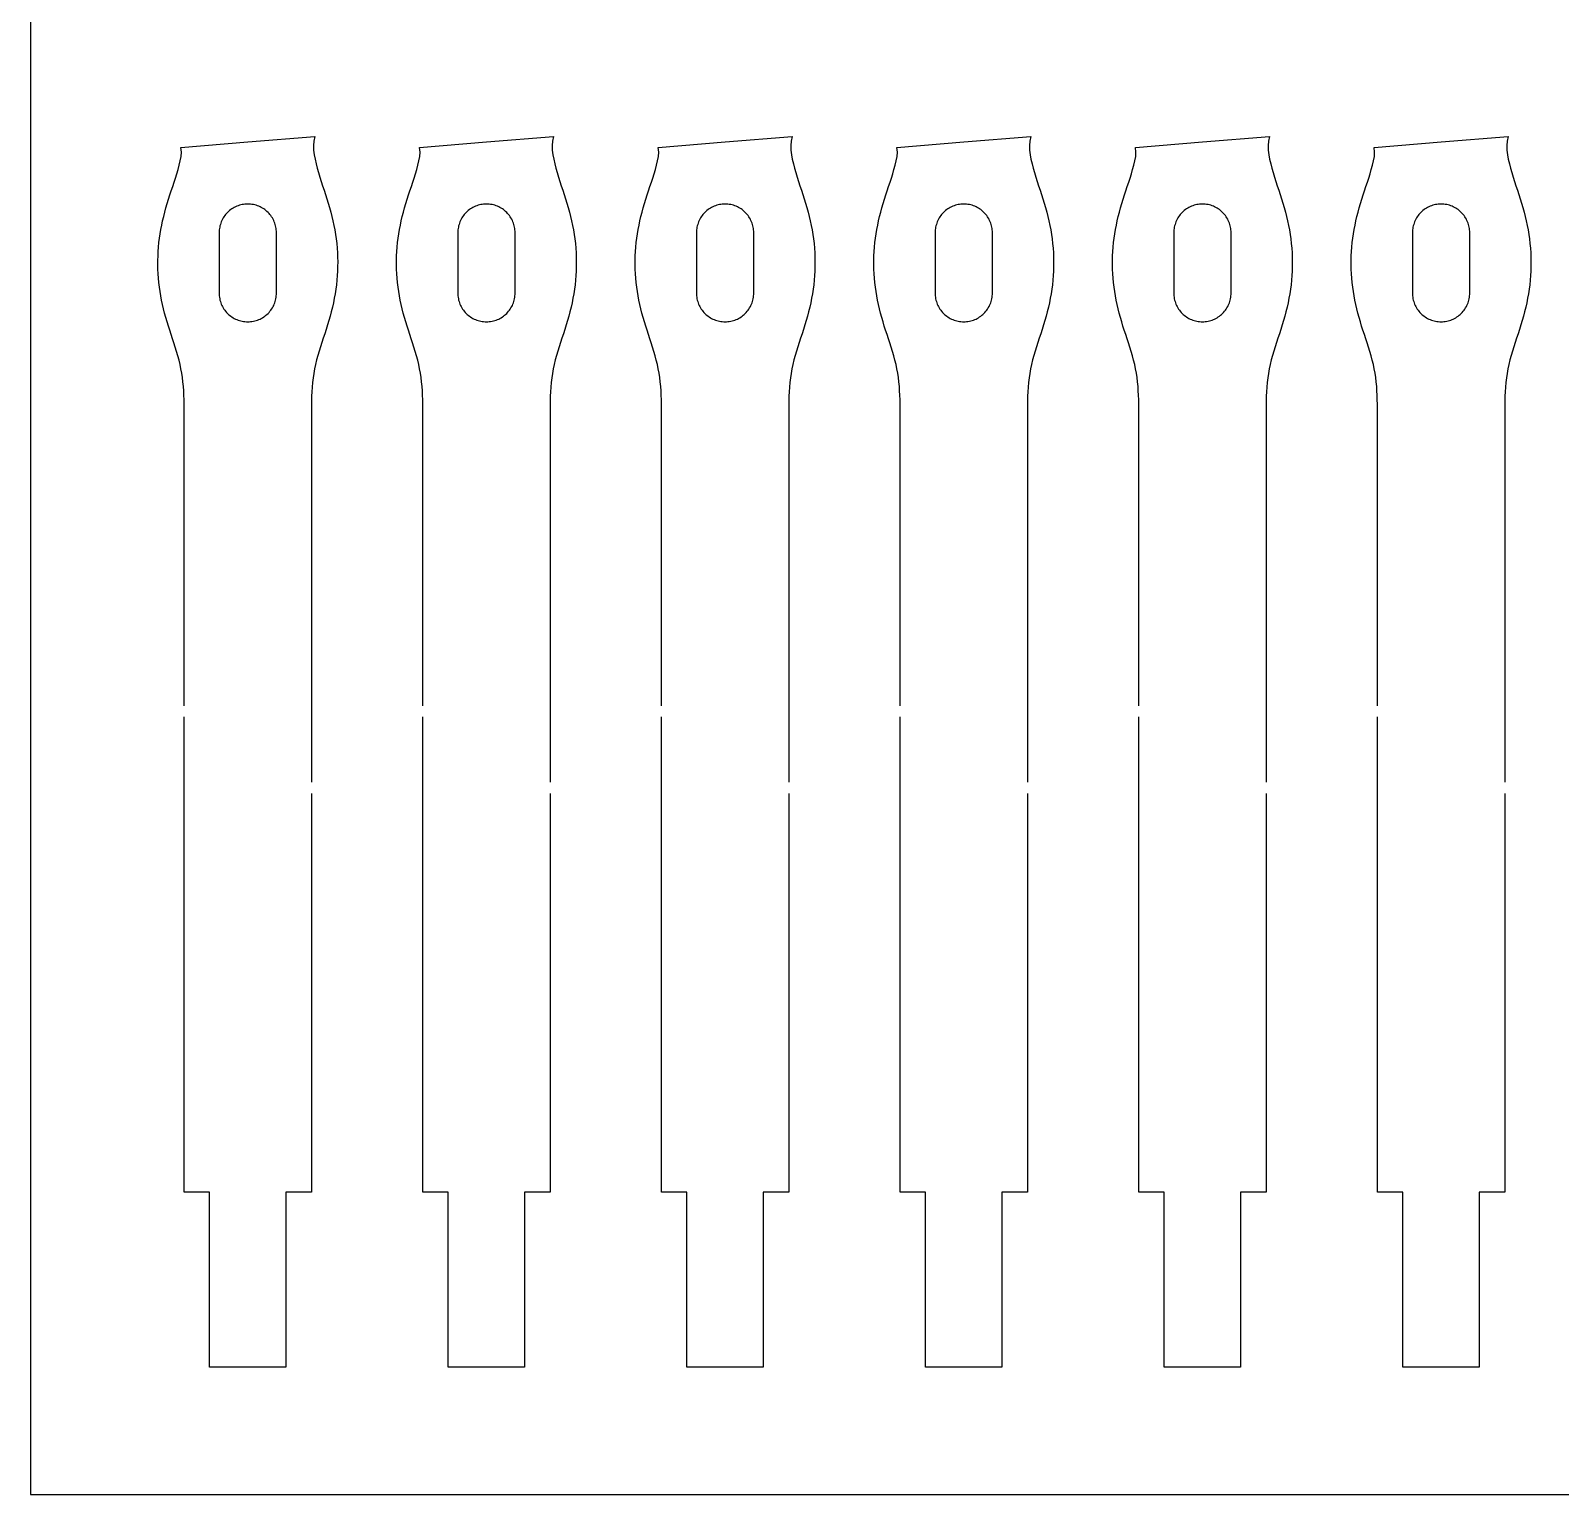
# Model space of a CAD drawing. Header units: millimetres. Extents: x 0 to 340, y 0 to 100.
# Drawn here: x 0 to 48.08, y 0 to 46 of the extents above; entities that cross this region are included whole.
import ezdxf

# ---------------------------------------------------------------- set-up
doc = ezdxf.new("R2010")
doc.units = ezdxf.units.MM
doc.layers.add('CUT_red', color=1, linetype='Continuous', true_color=0xff0000)
doc.layers.add('REF_delete', color=7, linetype='Continuous')

msp = doc.modelspace()

# ---------------------------------------------------------------- linework, layer by layer
at = {"layer": 'CUT_red', "true_color": 0xff0000}
for points in [[(4.825, 24.78), (4.825, 34.12), (4.824, 34.26), (4.822, 34.4), (4.818, 34.54), (4.811, 34.679), (4.802, 34.819), (4.789, 34.958), (4.772, 35.097), (4.751, 35.236), (4.726, 35.373), (4.697, 35.51), (4.664, 35.646), (4.628, 35.782), (4.589, 35.916), (4.547, 36.049), (4.503, 36.183), (4.459, 36.315), (4.415, 36.448), (4.371, 36.581), (4.329, 36.714), (4.288, 36.848), (4.249, 36.983), (4.212, 37.118), (4.178, 37.253), (4.146, 37.39), (4.117, 37.527), (4.092, 37.664), (4.069, 37.802), (4.049, 37.941), (4.033, 38.08), (4.02, 38.219), (4.01, 38.359), (4.003, 38.499), (4, 38.639), (4, 38.779), (4.004, 38.919), (4.011, 39.058), (4.021, 39.198), (4.035, 39.337), (4.051, 39.476), (4.071, 39.615), (4.095, 39.753), (4.121, 39.89), (4.15, 40.027), (4.182, 40.163), (4.217, 40.299), (4.254, 40.434), (4.293, 40.568), (4.334, 40.702), (4.377, 40.835), (4.42, 40.968), (4.465, 41.101), (4.509, 41.234), (4.552, 41.367), (4.594, 41.501), (4.633, 41.635), (4.669, 41.77), (4.701, 41.906), (4.728, 42.044), (4.738, 42.183), (4.719, 42.324), (6.825, 42.5), (8.931, 42.676), (8.9, 42.529), (8.889, 42.384), (8.894, 42.24), (8.912, 42.097), (8.938, 41.956), (8.971, 41.815), (9.006, 41.675), (9.046, 41.537), (9.088, 41.399), (9.132, 41.262), (9.178, 41.125), (9.223, 40.988), (9.268, 40.851), (9.312, 40.714), (9.355, 40.576), (9.395, 40.438), (9.434, 40.299), (9.469, 40.16), (9.502, 40.019), (9.532, 39.878), (9.558, 39.737), (9.582, 39.594), (9.602, 39.452), (9.619, 39.308), (9.632, 39.165), (9.642, 39.021), (9.648, 38.877), (9.65, 38.733), (9.649, 38.589), (9.645, 38.445), (9.637, 38.301), (9.625, 38.157), (9.61, 38.014), (9.592, 37.871), (9.57, 37.729), (9.544, 37.587), (9.516, 37.445), (9.484, 37.305), (9.45, 37.165), (9.413, 37.025), (9.374, 36.887), (9.332, 36.749), (9.289, 36.611), (9.244, 36.474), (9.199, 36.338), (9.153, 36.201), (9.108, 36.064), (9.065, 35.926), (9.024, 35.788), (8.987, 35.649), (8.953, 35.509), (8.923, 35.368), (8.897, 35.226), (8.876, 35.083), (8.86, 34.94), (8.847, 34.797), (8.837, 34.653), (8.831, 34.509), (8.827, 34.365), (8.826, 34.221), (8.825, 23.36), (8.825, 22.38)], [(12.325, 24.78), (12.325, 34.12), (12.324, 34.26), (12.322, 34.4), (12.318, 34.54), (12.311, 34.679), (12.302, 34.819), (12.289, 34.958), (12.272, 35.097), (12.251, 35.236), (12.226, 35.373), (12.197, 35.51), (12.164, 35.646), (12.128, 35.782), (12.089, 35.916), (12.047, 36.049), (12.003, 36.183), (11.959, 36.315), (11.915, 36.448), (11.871, 36.581), (11.829, 36.714), (11.788, 36.848), (11.749, 36.983), (11.712, 37.118), (11.678, 37.253), (11.646, 37.39), (11.617, 37.527), (11.592, 37.664), (11.569, 37.802), (11.549, 37.941), (11.533, 38.08), (11.52, 38.219), (11.51, 38.359), (11.503, 38.499), (11.5, 38.639), (11.5, 38.779), (11.504, 38.919), (11.511, 39.058), (11.521, 39.198), (11.535, 39.337), (11.551, 39.476), (11.571, 39.615), (11.595, 39.753), (11.621, 39.89), (11.65, 40.027), (11.682, 40.163), (11.717, 40.299), (11.754, 40.434), (11.793, 40.568), (11.834, 40.702), (11.877, 40.835), (11.92, 40.968), (11.965, 41.101), (12.009, 41.234), (12.052, 41.367), (12.094, 41.501), (12.133, 41.635), (12.169, 41.77), (12.201, 41.906), (12.228, 42.044), (12.238, 42.183), (12.219, 42.324), (14.325, 42.5), (16.431, 42.676), (16.4, 42.529), (16.389, 42.384), (16.394, 42.24), (16.412, 42.097), (16.438, 41.956), (16.471, 41.815), (16.506, 41.675), (16.546, 41.537), (16.588, 41.399), (16.632, 41.262), (16.678, 41.125), (16.723, 40.988), (16.768, 40.851), (16.812, 40.714), (16.855, 40.576), (16.895, 40.438), (16.934, 40.299), (16.969, 40.16), (17.002, 40.019), (17.032, 39.878), (17.058, 39.737), (17.082, 39.594), (17.102, 39.452), (17.119, 39.308), (17.132, 39.165), (17.142, 39.021), (17.148, 38.877), (17.15, 38.733), (17.149, 38.589), (17.145, 38.445), (17.137, 38.301), (17.125, 38.157), (17.11, 38.014), (17.092, 37.871), (17.07, 37.729), (17.044, 37.587), (17.016, 37.445), (16.984, 37.305), (16.95, 37.165), (16.913, 37.025), (16.874, 36.887), (16.832, 36.749), (16.789, 36.611), (16.744, 36.474), (16.699, 36.338), (16.653, 36.201), (16.608, 36.064), (16.565, 35.926), (16.524, 35.788), (16.487, 35.649), (16.453, 35.509), (16.423, 35.368), (16.397, 35.226), (16.376, 35.083), (16.36, 34.94), (16.347, 34.797), (16.337, 34.653), (16.331, 34.509), (16.327, 34.365), (16.326, 34.221), (16.325, 23.36), (16.325, 22.38)], [(19.825, 24.78), (19.825, 34.12), (19.824, 34.26), (19.822, 34.4), (19.818, 34.54), (19.811, 34.679), (19.802, 34.819), (19.789, 34.958), (19.772, 35.097), (19.751, 35.236), (19.726, 35.373), (19.697, 35.51), (19.664, 35.646), (19.628, 35.782), (19.589, 35.916), (19.547, 36.049), (19.503, 36.183), (19.459, 36.315), (19.415, 36.448), (19.371, 36.581), (19.329, 36.714), (19.288, 36.848), (19.249, 36.983), (19.212, 37.118), (19.178, 37.253), (19.146, 37.39), (19.117, 37.527), (19.092, 37.664), (19.069, 37.802), (19.049, 37.941), (19.033, 38.08), (19.02, 38.219), (19.01, 38.359), (19.003, 38.499), (19, 38.639), (19, 38.779), (19.004, 38.919), (19.011, 39.058), (19.021, 39.198), (19.035, 39.337), (19.051, 39.476), (19.071, 39.615), (19.095, 39.753), (19.121, 39.89), (19.15, 40.027), (19.182, 40.163), (19.217, 40.299), (19.254, 40.434), (19.293, 40.568), (19.334, 40.702), (19.377, 40.835), (19.42, 40.968), (19.465, 41.101), (19.509, 41.234), (19.552, 41.367), (19.594, 41.501), (19.633, 41.635), (19.669, 41.77), (19.701, 41.906), (19.728, 42.044), (19.738, 42.183), (19.719, 42.324), (21.825, 42.5), (23.931, 42.676), (23.9, 42.529), (23.889, 42.384), (23.894, 42.24), (23.912, 42.097), (23.938, 41.956), (23.971, 41.815), (24.006, 41.675), (24.046, 41.537), (24.088, 41.399), (24.132, 41.262), (24.178, 41.125), (24.223, 40.988), (24.268, 40.851), (24.312, 40.714), (24.355, 40.576), (24.395, 40.438), (24.434, 40.299), (24.469, 40.16), (24.502, 40.019), (24.532, 39.878), (24.558, 39.737), (24.582, 39.594), (24.602, 39.452), (24.619, 39.308), (24.632, 39.165), (24.642, 39.021), (24.648, 38.877), (24.65, 38.733), (24.649, 38.589), (24.645, 38.445), (24.637, 38.301), (24.625, 38.157), (24.61, 38.014), (24.592, 37.871), (24.57, 37.729), (24.544, 37.587), (24.516, 37.445), (24.484, 37.305), (24.45, 37.165), (24.413, 37.025), (24.374, 36.887), (24.332, 36.749), (24.289, 36.611), (24.244, 36.474), (24.199, 36.338), (24.153, 36.201), (24.108, 36.064), (24.065, 35.926), (24.024, 35.788), (23.987, 35.649), (23.953, 35.509), (23.923, 35.368), (23.897, 35.226), (23.876, 35.083), (23.86, 34.94), (23.847, 34.797), (23.837, 34.653), (23.831, 34.509), (23.827, 34.365), (23.826, 34.221), (23.825, 23.36), (23.825, 22.38)], [(27.325, 24.78), (27.325, 34.12), (27.324, 34.26), (27.322, 34.4), (27.318, 34.54), (27.311, 34.679), (27.302, 34.819), (27.289, 34.958), (27.272, 35.097), (27.251, 35.236), (27.226, 35.373), (27.197, 35.51), (27.164, 35.646), (27.128, 35.782), (27.089, 35.916), (27.047, 36.049), (27.003, 36.183), (26.959, 36.315), (26.915, 36.448), (26.871, 36.581), (26.829, 36.714), (26.788, 36.848), (26.749, 36.983), (26.712, 37.118), (26.678, 37.253), (26.646, 37.39), (26.617, 37.527), (26.592, 37.664), (26.569, 37.802), (26.549, 37.941), (26.533, 38.08), (26.52, 38.219), (26.51, 38.359), (26.503, 38.499), (26.5, 38.639), (26.5, 38.779), (26.504, 38.919), (26.511, 39.058), (26.521, 39.198), (26.535, 39.337), (26.551, 39.476), (26.571, 39.615), (26.595, 39.753), (26.621, 39.89), (26.65, 40.027), (26.682, 40.163), (26.717, 40.299), (26.754, 40.434), (26.793, 40.568), (26.834, 40.702), (26.877, 40.835), (26.92, 40.968), (26.965, 41.101), (27.009, 41.234), (27.052, 41.367), (27.094, 41.501), (27.133, 41.635), (27.169, 41.77), (27.201, 41.906), (27.228, 42.044), (27.238, 42.183), (27.219, 42.324), (29.325, 42.5), (31.431, 42.676), (31.4, 42.529), (31.389, 42.384), (31.394, 42.24), (31.412, 42.097), (31.438, 41.956), (31.471, 41.815), (31.506, 41.675), (31.546, 41.537), (31.588, 41.399), (31.632, 41.262), (31.678, 41.125), (31.723, 40.988), (31.768, 40.851), (31.812, 40.714), (31.855, 40.576), (31.895, 40.438), (31.934, 40.299), (31.969, 40.16), (32.002, 40.019), (32.032, 39.878), (32.058, 39.737), (32.082, 39.594), (32.102, 39.452), (32.119, 39.308), (32.132, 39.165), (32.142, 39.021), (32.148, 38.877), (32.15, 38.733), (32.149, 38.589), (32.145, 38.445), (32.137, 38.301), (32.125, 38.157), (32.11, 38.014), (32.092, 37.871), (32.07, 37.729), (32.044, 37.587), (32.016, 37.445), (31.984, 37.305), (31.95, 37.165), (31.913, 37.025), (31.874, 36.887), (31.832, 36.749), (31.789, 36.611), (31.744, 36.474), (31.699, 36.338), (31.653, 36.201), (31.608, 36.064), (31.565, 35.926), (31.524, 35.788), (31.487, 35.649), (31.453, 35.509), (31.423, 35.368), (31.397, 35.226), (31.376, 35.083), (31.36, 34.94), (31.347, 34.797), (31.337, 34.653), (31.331, 34.509), (31.327, 34.365), (31.326, 34.221), (31.325, 23.36), (31.325, 22.38)], [(34.825, 24.78), (34.825, 34.12), (34.824, 34.26), (34.822, 34.4), (34.818, 34.54), (34.811, 34.679), (34.802, 34.819), (34.789, 34.958), (34.772, 35.097), (34.751, 35.236), (34.726, 35.373), (34.697, 35.51), (34.664, 35.646), (34.628, 35.782), (34.589, 35.916), (34.547, 36.049), (34.503, 36.183), (34.459, 36.315), (34.415, 36.448), (34.371, 36.581), (34.329, 36.714), (34.288, 36.848), (34.249, 36.983), (34.212, 37.118), (34.178, 37.253), (34.146, 37.39), (34.117, 37.527), (34.092, 37.664), (34.069, 37.802), (34.049, 37.941), (34.033, 38.08), (34.02, 38.219), (34.01, 38.359), (34.003, 38.499), (34, 38.639), (34, 38.779), (34.004, 38.919), (34.011, 39.058), (34.021, 39.198), (34.035, 39.337), (34.051, 39.476), (34.071, 39.615), (34.095, 39.753), (34.121, 39.89), (34.15, 40.027), (34.182, 40.163), (34.217, 40.299), (34.254, 40.434), (34.293, 40.568), (34.334, 40.702), (34.377, 40.835), (34.42, 40.968), (34.465, 41.101), (34.509, 41.234), (34.552, 41.367), (34.594, 41.501), (34.633, 41.635), (34.669, 41.77), (34.701, 41.906), (34.728, 42.044), (34.738, 42.183), (34.719, 42.324), (36.825, 42.5), (38.931, 42.676), (38.9, 42.529), (38.889, 42.384), (38.894, 42.24), (38.912, 42.097), (38.938, 41.956), (38.971, 41.815), (39.006, 41.675), (39.046, 41.537), (39.088, 41.399), (39.132, 41.262), (39.178, 41.125), (39.223, 40.988), (39.268, 40.851), (39.312, 40.714), (39.355, 40.576), (39.395, 40.438), (39.434, 40.299), (39.469, 40.16), (39.502, 40.019), (39.532, 39.878), (39.558, 39.737), (39.582, 39.594), (39.602, 39.452), (39.619, 39.308), (39.632, 39.165), (39.642, 39.021), (39.648, 38.877), (39.65, 38.733), (39.649, 38.589), (39.645, 38.445), (39.637, 38.301), (39.625, 38.157), (39.61, 38.014), (39.592, 37.871), (39.57, 37.729), (39.544, 37.587), (39.516, 37.445), (39.484, 37.305), (39.45, 37.165), (39.413, 37.025), (39.374, 36.887), (39.332, 36.749), (39.289, 36.611), (39.244, 36.474), (39.199, 36.338), (39.153, 36.201), (39.108, 36.064), (39.065, 35.926), (39.024, 35.788), (38.987, 35.649), (38.953, 35.509), (38.923, 35.368), (38.897, 35.226), (38.876, 35.083), (38.86, 34.94), (38.847, 34.797), (38.837, 34.653), (38.831, 34.509), (38.827, 34.365), (38.826, 34.221), (38.825, 23.36), (38.825, 22.38)], [(42.325, 24.78), (42.325, 34.12), (42.324, 34.26), (42.322, 34.4), (42.318, 34.54), (42.311, 34.679), (42.302, 34.819), (42.289, 34.958), (42.272, 35.097), (42.251, 35.236), (42.226, 35.373), (42.197, 35.51), (42.164, 35.646), (42.128, 35.782), (42.089, 35.916), (42.047, 36.049), (42.003, 36.183), (41.959, 36.315), (41.915, 36.448), (41.871, 36.581), (41.829, 36.714), (41.788, 36.848), (41.749, 36.983), (41.712, 37.118), (41.678, 37.253), (41.646, 37.39), (41.617, 37.527), (41.592, 37.664), (41.569, 37.802), (41.549, 37.941), (41.533, 38.08), (41.52, 38.219), (41.51, 38.359), (41.503, 38.499), (41.5, 38.639), (41.5, 38.779), (41.504, 38.919), (41.511, 39.058), (41.521, 39.198), (41.535, 39.337), (41.551, 39.476), (41.571, 39.615), (41.595, 39.753), (41.621, 39.89), (41.65, 40.027), (41.682, 40.163), (41.717, 40.299), (41.754, 40.434), (41.793, 40.568), (41.834, 40.702), (41.877, 40.835), (41.92, 40.968), (41.965, 41.101), (42.009, 41.234), (42.052, 41.367), (42.094, 41.501), (42.133, 41.635), (42.169, 41.77), (42.201, 41.906), (42.228, 42.044), (42.238, 42.183), (42.219, 42.324), (44.325, 42.5), (46.431, 42.676), (46.4, 42.529), (46.389, 42.384), (46.394, 42.24), (46.412, 42.097), (46.438, 41.956), (46.471, 41.815), (46.506, 41.675), (46.546, 41.537), (46.588, 41.399), (46.632, 41.262), (46.678, 41.125), (46.723, 40.988), (46.768, 40.851), (46.812, 40.714), (46.855, 40.576), (46.895, 40.438), (46.934, 40.299), (46.969, 40.16), (47.002, 40.019), (47.032, 39.878), (47.058, 39.737), (47.082, 39.594), (47.102, 39.452), (47.119, 39.308), (47.132, 39.165), (47.142, 39.021), (47.148, 38.877), (47.15, 38.733), (47.149, 38.589), (47.145, 38.445), (47.137, 38.301), (47.125, 38.157), (47.11, 38.014), (47.092, 37.871), (47.07, 37.729), (47.044, 37.587), (47.016, 37.445), (46.984, 37.305), (46.95, 37.165), (46.913, 37.025), (46.874, 36.887), (46.832, 36.749), (46.789, 36.611), (46.744, 36.474), (46.699, 36.338), (46.653, 36.201), (46.608, 36.064), (46.565, 35.926), (46.524, 35.788), (46.487, 35.649), (46.453, 35.509), (46.423, 35.368), (46.397, 35.226), (46.376, 35.083), (46.36, 34.94), (46.347, 34.797), (46.337, 34.653), (46.331, 34.509), (46.327, 34.365), (46.326, 34.221), (46.325, 23.36), (46.325, 22.38)], [(7.725, 37.75), (7.725, 39.65), (7.724, 39.694), (7.721, 39.738), (7.715, 39.782), (7.708, 39.826), (7.698, 39.869), (7.686, 39.911), (7.672, 39.953), (7.657, 39.994), (7.639, 40.035), (7.619, 40.074), (7.597, 40.113), (7.573, 40.15), (7.548, 40.186), (7.521, 40.221), (7.492, 40.254), (7.461, 40.286), (7.429, 40.317), (7.396, 40.346), (7.361, 40.373), (7.325, 40.398), (7.288, 40.422), (7.249, 40.444), (7.21, 40.464), (7.169, 40.481), (7.128, 40.497), (7.086, 40.511), (7.044, 40.523), (7.001, 40.533), (6.957, 40.54), (6.913, 40.546), (6.869, 40.549), (6.825, 40.55), (6.781, 40.549), (6.737, 40.546), (6.693, 40.54), (6.65, 40.533), (6.606, 40.523), (6.564, 40.511), (6.522, 40.497), (6.481, 40.481), (6.44, 40.464), (6.401, 40.444), (6.362, 40.422), (6.325, 40.398), (6.289, 40.373), (6.254, 40.346), (6.221, 40.317), (6.189, 40.286), (6.158, 40.254), (6.129, 40.221), (6.102, 40.186), (6.077, 40.15), (6.053, 40.113), (6.031, 40.074), (6.011, 40.035), (5.994, 39.994), (5.978, 39.953), (5.964, 39.911), (5.952, 39.869), (5.942, 39.826), (5.935, 39.782), (5.929, 39.738), (5.926, 39.694), (5.925, 39.65), (5.925, 37.75), (5.926, 37.706), (5.929, 37.662), (5.935, 37.618), (5.942, 37.574), (5.952, 37.531), (5.964, 37.489), (5.978, 37.447), (5.994, 37.406), (6.011, 37.365), (6.031, 37.326), (6.053, 37.287), (6.077, 37.25), (6.102, 37.214), (6.129, 37.179), (6.158, 37.146), (6.189, 37.114), (6.221, 37.083), (6.254, 37.054), (6.289, 37.027), (6.325, 37.002), (6.362, 36.978), (6.401, 36.956), (6.44, 36.936), (6.481, 36.919), (6.522, 36.903), (6.564, 36.889), (6.606, 36.877), (6.65, 36.867), (6.693, 36.86), (6.737, 36.854), (6.781, 36.851), (6.825, 36.85), (6.869, 36.851), (6.913, 36.854), (6.957, 36.86), (7.001, 36.867), (7.044, 36.877), (7.086, 36.889), (7.128, 36.903), (7.169, 36.919), (7.21, 36.936), (7.249, 36.956), (7.288, 36.978), (7.325, 37.002), (7.361, 37.027), (7.396, 37.054), (7.429, 37.083), (7.461, 37.114), (7.492, 37.146), (7.521, 37.179), (7.548, 37.214), (7.573, 37.25), (7.597, 37.287), (7.619, 37.326), (7.639, 37.365), (7.657, 37.406), (7.672, 37.447), (7.686, 37.489), (7.698, 37.531), (7.708, 37.574), (7.715, 37.618), (7.721, 37.662), (7.724, 37.706), (7.725, 37.75)], [(15.225, 37.75), (15.225, 39.65), (15.224, 39.694), (15.221, 39.738), (15.215, 39.782), (15.208, 39.826), (15.198, 39.869), (15.186, 39.911), (15.172, 39.953), (15.157, 39.994), (15.139, 40.035), (15.119, 40.074), (15.097, 40.113), (15.073, 40.15), (15.048, 40.186), (15.021, 40.221), (14.992, 40.254), (14.961, 40.286), (14.929, 40.317), (14.896, 40.346), (14.861, 40.373), (14.825, 40.398), (14.788, 40.422), (14.749, 40.444), (14.71, 40.464), (14.669, 40.481), (14.628, 40.497), (14.586, 40.511), (14.544, 40.523), (14.501, 40.533), (14.457, 40.54), (14.413, 40.546), (14.369, 40.549), (14.325, 40.55), (14.281, 40.549), (14.237, 40.546), (14.193, 40.54), (14.15, 40.533), (14.106, 40.523), (14.064, 40.511), (14.022, 40.497), (13.981, 40.481), (13.94, 40.464), (13.901, 40.444), (13.862, 40.422), (13.825, 40.398), (13.789, 40.373), (13.754, 40.346), (13.721, 40.317), (13.689, 40.286), (13.658, 40.254), (13.629, 40.221), (13.602, 40.186), (13.577, 40.15), (13.553, 40.113), (13.531, 40.074), (13.511, 40.035), (13.494, 39.994), (13.478, 39.953), (13.464, 39.911), (13.452, 39.869), (13.442, 39.826), (13.435, 39.782), (13.429, 39.738), (13.426, 39.694), (13.425, 39.65), (13.425, 37.75), (13.426, 37.706), (13.429, 37.662), (13.435, 37.618), (13.442, 37.574), (13.452, 37.531), (13.464, 37.489), (13.478, 37.447), (13.494, 37.406), (13.511, 37.365), (13.531, 37.326), (13.553, 37.287), (13.577, 37.25), (13.602, 37.214), (13.629, 37.179), (13.658, 37.146), (13.689, 37.114), (13.721, 37.083), (13.754, 37.054), (13.789, 37.027), (13.825, 37.002), (13.862, 36.978), (13.901, 36.956), (13.94, 36.936), (13.981, 36.919), (14.022, 36.903), (14.064, 36.889), (14.106, 36.877), (14.15, 36.867), (14.193, 36.86), (14.237, 36.854), (14.281, 36.851), (14.325, 36.85), (14.369, 36.851), (14.413, 36.854), (14.457, 36.86), (14.501, 36.867), (14.544, 36.877), (14.586, 36.889), (14.628, 36.903), (14.669, 36.919), (14.71, 36.936), (14.749, 36.956), (14.788, 36.978), (14.825, 37.002), (14.861, 37.027), (14.896, 37.054), (14.929, 37.083), (14.961, 37.114), (14.992, 37.146), (15.021, 37.179), (15.048, 37.214), (15.073, 37.25), (15.097, 37.287), (15.119, 37.326), (15.139, 37.365), (15.157, 37.406), (15.172, 37.447), (15.186, 37.489), (15.198, 37.531), (15.208, 37.574), (15.215, 37.618), (15.221, 37.662), (15.224, 37.706), (15.225, 37.75)], [(22.725, 37.75), (22.725, 39.65), (22.724, 39.694), (22.721, 39.738), (22.715, 39.782), (22.708, 39.826), (22.698, 39.869), (22.686, 39.911), (22.672, 39.953), (22.657, 39.994), (22.639, 40.035), (22.619, 40.074), (22.597, 40.113), (22.573, 40.15), (22.548, 40.186), (22.521, 40.221), (22.492, 40.254), (22.461, 40.286), (22.429, 40.317), (22.396, 40.346), (22.361, 40.373), (22.325, 40.398), (22.288, 40.422), (22.249, 40.444), (22.21, 40.464), (22.169, 40.481), (22.128, 40.497), (22.086, 40.511), (22.044, 40.523), (22.001, 40.533), (21.957, 40.54), (21.913, 40.546), (21.869, 40.549), (21.825, 40.55), (21.781, 40.549), (21.737, 40.546), (21.693, 40.54), (21.65, 40.533), (21.606, 40.523), (21.564, 40.511), (21.522, 40.497), (21.481, 40.481), (21.44, 40.464), (21.401, 40.444), (21.362, 40.422), (21.325, 40.398), (21.289, 40.373), (21.254, 40.346), (21.221, 40.317), (21.189, 40.286), (21.158, 40.254), (21.129, 40.221), (21.102, 40.186), (21.077, 40.15), (21.053, 40.113), (21.031, 40.074), (21.011, 40.035), (20.994, 39.994), (20.978, 39.953), (20.964, 39.911), (20.952, 39.869), (20.942, 39.826), (20.935, 39.782), (20.929, 39.738), (20.926, 39.694), (20.925, 39.65), (20.925, 37.75), (20.926, 37.706), (20.929, 37.662), (20.935, 37.618), (20.942, 37.574), (20.952, 37.531), (20.964, 37.489), (20.978, 37.447), (20.994, 37.406), (21.011, 37.365), (21.031, 37.326), (21.053, 37.287), (21.077, 37.25), (21.102, 37.214), (21.129, 37.179), (21.158, 37.146), (21.189, 37.114), (21.221, 37.083), (21.254, 37.054), (21.289, 37.027), (21.325, 37.002), (21.362, 36.978), (21.401, 36.956), (21.44, 36.936), (21.481, 36.919), (21.522, 36.903), (21.564, 36.889), (21.606, 36.877), (21.65, 36.867), (21.693, 36.86), (21.737, 36.854), (21.781, 36.851), (21.825, 36.85), (21.869, 36.851), (21.913, 36.854), (21.957, 36.86), (22.001, 36.867), (22.044, 36.877), (22.086, 36.889), (22.128, 36.903), (22.169, 36.919), (22.21, 36.936), (22.249, 36.956), (22.288, 36.978), (22.325, 37.002), (22.361, 37.027), (22.396, 37.054), (22.429, 37.083), (22.461, 37.114), (22.492, 37.146), (22.521, 37.179), (22.548, 37.214), (22.573, 37.25), (22.597, 37.287), (22.619, 37.326), (22.639, 37.365), (22.657, 37.406), (22.672, 37.447), (22.686, 37.489), (22.698, 37.531), (22.708, 37.574), (22.715, 37.618), (22.721, 37.662), (22.724, 37.706), (22.725, 37.75)], [(30.225, 37.75), (30.225, 39.65), (30.224, 39.694), (30.221, 39.738), (30.215, 39.782), (30.208, 39.826), (30.198, 39.869), (30.186, 39.911), (30.172, 39.953), (30.157, 39.994), (30.139, 40.035), (30.119, 40.074), (30.097, 40.113), (30.073, 40.15), (30.048, 40.186), (30.021, 40.221), (29.992, 40.254), (29.961, 40.286), (29.929, 40.317), (29.896, 40.346), (29.861, 40.373), (29.825, 40.398), (29.788, 40.422), (29.749, 40.444), (29.71, 40.464), (29.669, 40.481), (29.628, 40.497), (29.586, 40.511), (29.544, 40.523), (29.501, 40.533), (29.457, 40.54), (29.413, 40.546), (29.369, 40.549), (29.325, 40.55), (29.281, 40.549), (29.237, 40.546), (29.193, 40.54), (29.15, 40.533), (29.106, 40.523), (29.064, 40.511), (29.022, 40.497), (28.981, 40.481), (28.94, 40.464), (28.901, 40.444), (28.862, 40.422), (28.825, 40.398), (28.789, 40.373), (28.754, 40.346), (28.721, 40.317), (28.689, 40.286), (28.658, 40.254), (28.629, 40.221), (28.602, 40.186), (28.577, 40.15), (28.553, 40.113), (28.531, 40.074), (28.511, 40.035), (28.494, 39.994), (28.478, 39.953), (28.464, 39.911), (28.452, 39.869), (28.442, 39.826), (28.435, 39.782), (28.429, 39.738), (28.426, 39.694), (28.425, 39.65), (28.425, 37.75), (28.426, 37.706), (28.429, 37.662), (28.435, 37.618), (28.442, 37.574), (28.452, 37.531), (28.464, 37.489), (28.478, 37.447), (28.494, 37.406), (28.511, 37.365), (28.531, 37.326), (28.553, 37.287), (28.577, 37.25), (28.602, 37.214), (28.629, 37.179), (28.658, 37.146), (28.689, 37.114), (28.721, 37.083), (28.754, 37.054), (28.789, 37.027), (28.825, 37.002), (28.862, 36.978), (28.901, 36.956), (28.94, 36.936), (28.981, 36.919), (29.022, 36.903), (29.064, 36.889), (29.106, 36.877), (29.15, 36.867), (29.193, 36.86), (29.237, 36.854), (29.281, 36.851), (29.325, 36.85), (29.369, 36.851), (29.413, 36.854), (29.457, 36.86), (29.501, 36.867), (29.544, 36.877), (29.586, 36.889), (29.628, 36.903), (29.669, 36.919), (29.71, 36.936), (29.749, 36.956), (29.788, 36.978), (29.825, 37.002), (29.861, 37.027), (29.896, 37.054), (29.929, 37.083), (29.961, 37.114), (29.992, 37.146), (30.021, 37.179), (30.048, 37.214), (30.073, 37.25), (30.097, 37.287), (30.119, 37.326), (30.139, 37.365), (30.157, 37.406), (30.172, 37.447), (30.186, 37.489), (30.198, 37.531), (30.208, 37.574), (30.215, 37.618), (30.221, 37.662), (30.224, 37.706), (30.225, 37.75)], [(37.725, 37.75), (37.725, 39.65), (37.724, 39.694), (37.721, 39.738), (37.715, 39.782), (37.708, 39.826), (37.698, 39.869), (37.686, 39.911), (37.672, 39.953), (37.657, 39.994), (37.639, 40.035), (37.619, 40.074), (37.597, 40.113), (37.573, 40.15), (37.548, 40.186), (37.521, 40.221), (37.492, 40.254), (37.461, 40.286), (37.429, 40.317), (37.396, 40.346), (37.361, 40.373), (37.325, 40.398), (37.288, 40.422), (37.249, 40.444), (37.21, 40.464), (37.169, 40.481), (37.128, 40.497), (37.086, 40.511), (37.044, 40.523), (37.001, 40.533), (36.957, 40.54), (36.913, 40.546), (36.869, 40.549), (36.825, 40.55), (36.781, 40.549), (36.737, 40.546), (36.693, 40.54), (36.65, 40.533), (36.606, 40.523), (36.564, 40.511), (36.522, 40.497), (36.481, 40.481), (36.44, 40.464), (36.401, 40.444), (36.362, 40.422), (36.325, 40.398), (36.289, 40.373), (36.254, 40.346), (36.221, 40.317), (36.189, 40.286), (36.158, 40.254), (36.129, 40.221), (36.102, 40.186), (36.077, 40.15), (36.053, 40.113), (36.031, 40.074), (36.011, 40.035), (35.994, 39.994), (35.978, 39.953), (35.964, 39.911), (35.952, 39.869), (35.942, 39.826), (35.935, 39.782), (35.929, 39.738), (35.926, 39.694), (35.925, 39.65), (35.925, 37.75), (35.926, 37.706), (35.929, 37.662), (35.935, 37.618), (35.942, 37.574), (35.952, 37.531), (35.964, 37.489), (35.978, 37.447), (35.994, 37.406), (36.011, 37.365), (36.031, 37.326), (36.053, 37.287), (36.077, 37.25), (36.102, 37.214), (36.129, 37.179), (36.158, 37.146), (36.189, 37.114), (36.221, 37.083), (36.254, 37.054), (36.289, 37.027), (36.325, 37.002), (36.362, 36.978), (36.401, 36.956), (36.44, 36.936), (36.481, 36.919), (36.522, 36.903), (36.564, 36.889), (36.606, 36.877), (36.65, 36.867), (36.693, 36.86), (36.737, 36.854), (36.781, 36.851), (36.825, 36.85), (36.869, 36.851), (36.913, 36.854), (36.957, 36.86), (37.001, 36.867), (37.044, 36.877), (37.086, 36.889), (37.128, 36.903), (37.169, 36.919), (37.21, 36.936), (37.249, 36.956), (37.288, 36.978), (37.325, 37.002), (37.361, 37.027), (37.396, 37.054), (37.429, 37.083), (37.461, 37.114), (37.492, 37.146), (37.521, 37.179), (37.548, 37.214), (37.573, 37.25), (37.597, 37.287), (37.619, 37.326), (37.639, 37.365), (37.657, 37.406), (37.672, 37.447), (37.686, 37.489), (37.698, 37.531), (37.708, 37.574), (37.715, 37.618), (37.721, 37.662), (37.724, 37.706), (37.725, 37.75)], [(45.225, 37.75), (45.225, 39.65), (45.224, 39.694), (45.221, 39.738), (45.215, 39.782), (45.208, 39.826), (45.198, 39.869), (45.186, 39.911), (45.172, 39.953), (45.157, 39.994), (45.139, 40.035), (45.119, 40.074), (45.097, 40.113), (45.073, 40.15), (45.048, 40.186), (45.021, 40.221), (44.992, 40.254), (44.961, 40.286), (44.929, 40.317), (44.896, 40.346), (44.861, 40.373), (44.825, 40.398), (44.788, 40.422), (44.749, 40.444), (44.71, 40.464), (44.669, 40.481), (44.628, 40.497), (44.586, 40.511), (44.544, 40.523), (44.501, 40.533), (44.457, 40.54), (44.413, 40.546), (44.369, 40.549), (44.325, 40.55), (44.281, 40.549), (44.237, 40.546), (44.193, 40.54), (44.15, 40.533), (44.106, 40.523), (44.064, 40.511), (44.022, 40.497), (43.981, 40.481), (43.94, 40.464), (43.901, 40.444), (43.862, 40.422), (43.825, 40.398), (43.789, 40.373), (43.754, 40.346), (43.721, 40.317), (43.689, 40.286), (43.658, 40.254), (43.629, 40.221), (43.602, 40.186), (43.577, 40.15), (43.553, 40.113), (43.531, 40.074), (43.511, 40.035), (43.494, 39.994), (43.478, 39.953), (43.464, 39.911), (43.452, 39.869), (43.442, 39.826), (43.435, 39.782), (43.429, 39.738), (43.426, 39.694), (43.425, 39.65), (43.425, 37.75), (43.426, 37.706), (43.429, 37.662), (43.435, 37.618), (43.442, 37.574), (43.452, 37.531), (43.464, 37.489), (43.478, 37.447), (43.494, 37.406), (43.511, 37.365), (43.531, 37.326), (43.553, 37.287), (43.577, 37.25), (43.602, 37.214), (43.629, 37.179), (43.658, 37.146), (43.689, 37.114), (43.721, 37.083), (43.754, 37.054), (43.789, 37.027), (43.825, 37.002), (43.862, 36.978), (43.901, 36.956), (43.94, 36.936), (43.981, 36.919), (44.022, 36.903), (44.064, 36.889), (44.106, 36.877), (44.15, 36.867), (44.193, 36.86), (44.237, 36.854), (44.281, 36.851), (44.325, 36.85), (44.369, 36.851), (44.413, 36.854), (44.457, 36.86), (44.501, 36.867), (44.544, 36.877), (44.586, 36.889), (44.628, 36.903), (44.669, 36.919), (44.71, 36.936), (44.749, 36.956), (44.788, 36.978), (44.825, 37.002), (44.861, 37.027), (44.896, 37.054), (44.929, 37.083), (44.961, 37.114), (44.992, 37.146), (45.021, 37.179), (45.048, 37.214), (45.073, 37.25), (45.097, 37.287), (45.119, 37.326), (45.139, 37.365), (45.157, 37.406), (45.172, 37.447), (45.186, 37.489), (45.198, 37.531), (45.208, 37.574), (45.215, 37.618), (45.221, 37.662), (45.224, 37.706), (45.225, 37.75)], [(5.625, 4), (5.625, 9.5), (4.825, 9.5), (4.825, 12.5), (4.825, 12.51), (4.825, 23.31), (4.825, 24.43)], [(13.125, 4), (13.125, 9.5), (12.325, 9.5), (12.325, 12.5), (12.325, 12.51), (12.325, 23.31), (12.325, 24.43)], [(20.625, 4), (20.625, 9.5), (19.825, 9.5), (19.825, 12.5), (19.825, 12.51), (19.825, 23.31), (19.825, 24.43)], [(28.125, 4), (28.125, 9.5), (27.325, 9.5), (27.325, 12.5), (27.325, 12.51), (27.325, 23.31), (27.325, 24.43)], [(35.625, 4), (35.625, 9.5), (34.825, 9.5), (34.825, 12.5), (34.825, 12.51), (34.825, 23.31), (34.825, 24.43)], [(43.125, 4), (43.125, 9.5), (42.325, 9.5), (42.325, 12.5), (42.325, 12.51), (42.325, 23.31), (42.325, 24.43)], [(8.825, 22.03), (8.825, 12.51), (8.825, 12.5), (8.825, 9.5), (8.025, 9.5), (8.025, 4), (5.625, 4)], [(16.325, 22.03), (16.325, 12.51), (16.325, 12.5), (16.325, 9.5), (15.525, 9.5), (15.525, 4), (13.125, 4)], [(23.825, 22.03), (23.825, 12.51), (23.825, 12.5), (23.825, 9.5), (23.025, 9.5), (23.025, 4), (20.625, 4)], [(31.325, 22.03), (31.325, 12.51), (31.325, 12.5), (31.325, 9.5), (30.525, 9.5), (30.525, 4), (28.125, 4)], [(38.825, 22.03), (38.825, 12.51), (38.825, 12.5), (38.825, 9.5), (38.025, 9.5), (38.025, 4), (35.625, 4)], [(46.325, 22.03), (46.325, 12.51), (46.325, 12.5), (46.325, 9.5), (45.525, 9.5), (45.525, 4), (43.125, 4)]]:
    msp.add_lwpolyline(points, dxfattribs=at)
at = {"layer": 'REF_delete'}
msp.add_lwpolyline([(340, 0), (340, 100), (0, 100), (0, 0), (340, 0)], dxfattribs=at)

doc.saveas('drawing.dxf')
